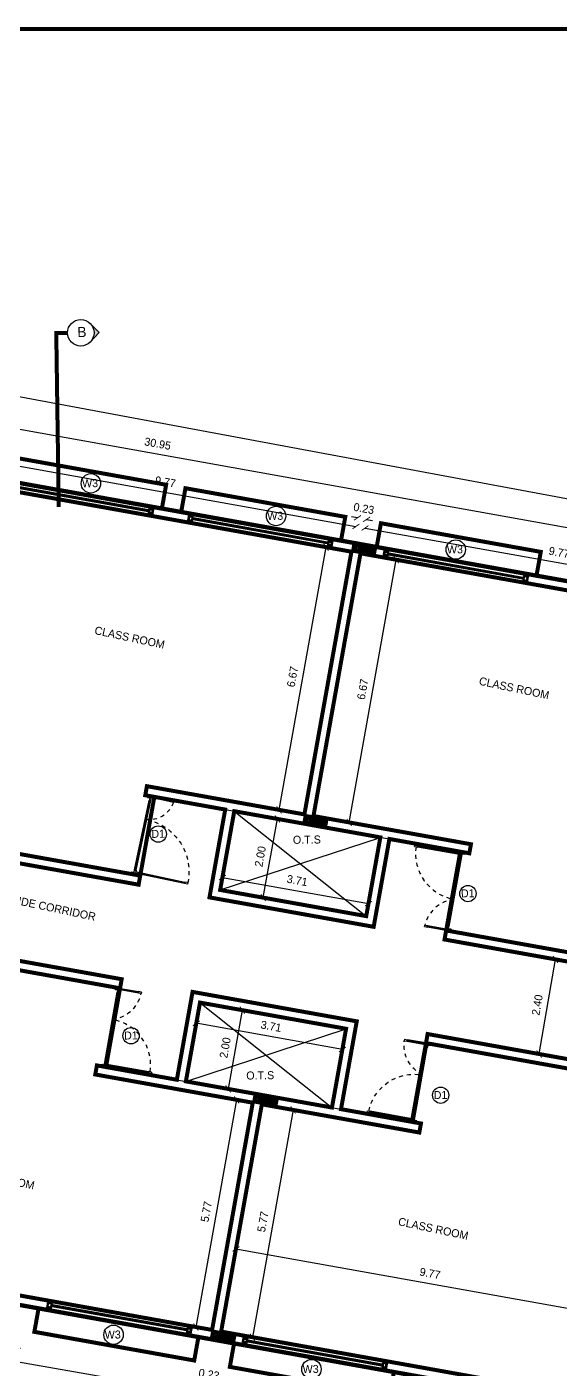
# Model space of a CAD drawing. Header units: metres. Extents: x 6101839 to 6102590, y -6659932 to -6659648.
# Drawn here: x 6102352.65 to 6102365.98, y -6659681.84 to -6659648.29 of the extents above; entities that cross this region are included whole.
import ezdxf

# ---------------------------------------------------------------- set-up
doc = ezdxf.new("R2010")
doc.units = ezdxf.units.M
doc.header["$LTSCALE"] = 500
doc.header["$MEASUREMENT"] = 0
for name, pattern in [('CENTER', [2, 1.25, -0.25, 0.25, -0.25]), ('DASHED2', [0.375, 0.25, -0.125]), ('HIDDEN', [0.375, 0.25, -0.125])]:
    doc.linetypes.add(name, pattern=pattern)
doc.layers.get('0').update_dxf_attribs({"linetype": 'CONTINUOUS'})
doc.layers.get('Defpoints').update_dxf_attribs({"linetype": 'CONTINUOUS'})
for name, color, linetype in [('above', 250, 'DASHED2'), ('Bldg', 44, 'CONTINUOUS'), ('BLK_1_FLR_2_BLT_UP_AREA_DEDUCT', 26, 'CONTINUOUS'), ('BLK_1_FLR_2_CARPET_AREA', 25, 'CONTINUOUS'), ('BLK_1_FLR_2_CHAJJA', 6, 'CONTINUOUS'), ('BLK_1_LVL_2_BLDG_FOOT_PRINT', 1, 'CONTINUOUS'), ('COL', 2, 'CONTINUOUS'), ('DIM', 205, 'CONTINUOUS'), ('DOORTEXT', 13, 'CONTINUOUS'), ('ED', 30, 'CONTINUOUS'), ('FURN1', 252, 'CONTINUOUS'), ('FURNITURE', 252, 'CONTINUOUS'), ('FURNITURES', 252, 'CONTINUOUS'), ('HATCH', 15, 'CONTINUOUS'), ('railing', 14, 'CONTINUOUS'), ('SECLINE', 2, 'CENTER'), ('TEXT', 4, 'CONTINUOUS'), ('TITLE', 7, 'CONTINUOUS'), ('W-SCH', 205, 'CONTINUOUS'), ('wall', 125, 'CONTINUOUS'), ('wall1', 125, 'CONTINUOUS'), ('WINDOWS', 252, 'CONTINUOUS')]:
    doc.layers.add(name, color=color, linetype=linetype)
doc.layers.add('BLK_1_FLR_2_BLT_UP_AREA', color=26, linetype='CONTINUOUS', plot=False)
doc.styles.add('GRIDTEXT', font='GOTHIC.TTF', dxfattribs={"height": 6})
doc.styles.add('RM', font='GOTHIC.TTF')
doc.styles.add('S2', font='GOTHIC.TTF')
doc.styles.add('USA TEXT', font='GOTHIC.TTF')
doc.dimstyles.new('1-100-ED', dxfattribs={"dimtxt": 0.2, "dimasz": 0.15, "dimexe": 0.18, "dimexo": 0.0625, "dimgap": 0.15, "dimtad": 1, "dimzin": 0, "dimdsep": 46, "dimtxsty": 'USA TEXT', "dimblk": 'ARCHTICK', "dimcen": 0.1, "dimse1": 1, "dimse2": 1, "dimclrd": 256, "dimclrt": 256, "dimadec": 0, "dimazin": 0, "dimtfac": 1, "dimtofl": 0, "dimtmove": 0, "dimatfit": 3, "dimldrblk": 'ARCHTICK', "dimfxl": 0.18, "dimtolj": 1, "dimtzin": 0, "dimarcsym": 0})

# ---------------------------------------------------------------- blocks, each defined once
blk = doc.blocks.new('A$C607F0CF8')
at = {"layer": 'FURNITURES', "color": 233}
for p, q in [((-37, -280), (-37, -342)), ((-22, -330), (-16, -330)), ((-22, -342), (-22, -330)), ((-16, -342), (-16, -330)), ((0, -342), (0, -267)), ((-37, -342), (-22, -342)), ((-16, -342), (0, -342)), ((-37, -2180), (-37, -2118)), ((-37, -2118), (-22, -2118)), ((-22, -2118), (-22, -2130)), ((-22, -2130), (-16, -2130)), ((-16, -2118), (0, -2118)), ((-16, -2118), (-16, -2130)), ((0, -2118), (0, -2193))]:
    blk.add_line(p, q, dxfattribs=at)
at = {"layer": 'FURNITURES', "color": 250}
for p, q in [((-22, -2118), (-22, -330)), ((-16, -2118), (-16, -330)), ((-37, -2118), (-37, -342)), ((0, -2118), (0, -342))]:
    blk.add_line(p, q, dxfattribs=at)
at = {"layer": 'FURNITURES', "color": 250, "linetype": 'HIDDEN', "ltscale": 0.5}
for centre, radius, start, end in [((-285, -219), 847, 286.9835, 356.7492), ((-37, -2193), 1163, 1.8478, 90.0015)]:
    blk.add_arc(centre, radius, start, end, dxfattribs=at)
at = {"layer": 'wall', "color": 7}
for p, q in [((-37, -267), (0, -267)), ((-37, -267), (-37, -280)), ((0, -230), (75, -230)), ((0, -230), (0, -267)), ((75, -267), (0, -267)), ((62, -246), (62, -252)), ((75, -246), (62, -246)), ((75, -252), (62, -252)), ((75, -230), (75, -246)), ((75, -230), (486, -230)), ((75, -246), (499, -246)), ((75, -252), (75, -267)), ((75, -252), (499, -252)), ((486, -267), (75, -267)), ((561, -230), (486, -230)), ((486, -230), (486, -246)), ((486, -246), (499, -246)), ((486, -252), (486, -267)), ((486, -252), (499, -252)), ((561, -267), (486, -267)), ((499, -246), (499, -252)), ((561, -230), (561, -267)), ((-37, -2193), (-37, -2180)), ((-37, -2193), (0, -2193)), ((0, -2155), (75, -2155)), ((0, -2155), (0, -2193)), ((75, -2193), (0, -2193)), ((62, -2171), (62, -2177)), ((75, -2171), (62, -2171)), ((75, -2177), (62, -2177)), ((75, -2155), (75, -2171)), ((75, -2155), (1088, -2155)), ((75, -2171), (1100, -2171)), ((75, -2177), (75, -2193)), ((75, -2177), (1100, -2177)), ((1088, -2192), (75, -2193)), ((1162, -2155), (1088, -2155)), ((1088, -2155), (1088, -2171)), ((1088, -2171), (1100, -2171)), ((1088, -2177), (1088, -2192)), ((1088, -2177), (1100, -2177)), ((1162, -2192), (1088, -2192)), ((1100, -2171), (1100, -2177)), ((1162, -2155), (1162, -2192))]:
    blk.add_line(p, q, dxfattribs=at)
for points in [[(0, -267), (0, -230), (-100, -230), (-100, -280), (-37, -280)], [(0, -2193), (0, -2230), (-100, -2230), (-100, -2180), (-37, -2180)]]:
    blk.add_lwpolyline(points, dxfattribs=at)
blk = doc.blocks.new('NEWCOL')
at = {"layer": 'HATCH'}
h = blk.add_hatch(dxfattribs=at)
h.set_pattern_fill('ANSI31', color=256, scale=3, angle=270, style=0)
h.set_pattern_definition([(315, (-629970.926, -258732.088), (6.73519209, 6.73519209), [])])
h.paths.add_polyline_path([(0, 115), (-115, 115), (-115, 0), (-37.5, 0), (-37.5, 37.5), (0, 37.5)])
h.paths.add_polyline_path([(115, 115), (0, 115), (0, 37.5), (37.5, 37.5), (37.5, 0), (115, 0)])
h.paths.add_polyline_path([(115, 0), (37.5, 0), (37.5, -37.5), (0, -37.5), (0, -485), (115, -485)])
h.paths.add_polyline_path([(0, -37.5), (-37.5, -37.5), (-37.5, 0), (-115, 0), (-115, -485), (0, -485)])
at = {"layer": 'COL'}
for p, q in [((-115, 0), (115, 0)), ((0, -485), (0, 115))]:
    blk.add_line(p, q, dxfattribs=at)
for points in [[(-115, -485), (115, -485), (115, 115), (-115, 115)], [(-37.5, -37.5), (37.5, -37.5), (37.5, 37.5), (-37.5, 37.5)]]:
    blk.add_lwpolyline(points, close=True, dxfattribs=at)
blk = doc.blocks.new('DN')
at = {"layer": 'FURNITURES', "color": 250}
for p, q in [((-73, 132), (319, 1863)), ((-57, 128), (337, 1872)), ((-51, 127), (343, 1870)), ((-36, 123), (356, 1855))]:
    blk.add_line(p, q, dxfattribs=at)
at = {"layer": 'FURNITURES', "color": 233}
for p, q in [((319, 1863), (336, 1936)), ((334, 1860), (319, 1863)), ((334, 1860), (337, 1872)), ((343, 1870), (337, 1872)), ((340, 1858), (343, 1870)), ((356, 1855), (340, 1858)), ((369, 1916), (356, 1855)), ((-73, 132), (-89, 59)), ((-57, 128), (-73, 132)), ((-57, 128), (-60, 116)), ((-54, 115), (-60, 116)), ((-51, 127), (-54, 115)), ((-36, 123), (-51, 127)), ((-50, 63), (-36, 123))]:
    blk.add_line(p, q, dxfattribs=at)
at = {"layer": 'FURNITURES', "color": 250, "linetype": 'HIDDEN', "ltscale": 0.5}
for centre, radius, start, end in [((414, 1987), 630, 173.3491, 254.7297), ((-81, 94), 1329, 77.25, 168.8256)]:
    blk.add_arc(centre, radius, start, end, dxfattribs=at)
at = {"layer": 'wall', "color": 7}
for p, q in [((-203, 2096), (-211, 2060)), ((-211, 2060), (-139, 2044)), ((-203, 2096), (-130, 2080)), ((-146, 2068), (-147, 2061)), ((266, 1968), (-147, 2061)), ((-135, 2059), (-147, 2061)), ((267, 1974), (-146, 2068)), ((-134, 2065), (-146, 2068)), ((-135, 2059), (-139, 2044)), ((-139, 2044), (263, 1953)), ((-130, 2080), (-134, 2065)), ((271, 1989), (-130, 2080)), ((266, 1968), (263, 1953)), ((263, 1953), (336, 1936)), ((266, 1968), (278, 1965)), ((271, 1989), (267, 1974)), ((267, 1974), (280, 1971)), ((344, 1973), (271, 1989)), ((280, 1971), (278, 1965)), ((344, 1973), (336, 1936)), ((372, 1928), (336, 1936)), ((372, 1928), (369, 1916)), ((-1377, 388), (-1385, 352)), ((-1385, 352), (-1314, 336)), ((-1377, 388), (-1306, 371)), ((-1321, 359), (-1322, 353)), ((-157, 90), (-1322, 353)), ((-1311, 351), (-1322, 353)), ((-156, 96), (-1321, 359)), ((-1309, 357), (-1321, 359)), ((-1311, 351), (-1314, 336)), ((-1314, 336), (-160, 75)), ((-1306, 371), (-1309, 357)), ((-152, 110), (-1306, 371)), ((-157, 90), (-160, 75)), ((-160, 75), (-89, 59)), ((-157, 90), (-145, 87)), ((-152, 110), (-156, 96)), ((-156, 96), (-144, 93)), ((-81, 94), (-152, 110)), ((-144, 93), (-145, 87)), ((-81, 94), (-89, 59)), ((-53, 50), (-89, 59)), ((-53, 50), (-50, 63))]:
    blk.add_line(p, q, dxfattribs=at)
for points in [[(336, 1936), (344, 1973), (441, 1951), (430, 1902), (369, 1916)], [(-89, 59), (-97, 22), (0, 0), (11, 49), (-50, 63)]]:
    blk.add_lwpolyline(points, dxfattribs=at)
blk = doc.blocks.new('_ArchTick')
at = {"color": 0, "linetype": 'ByBlock', "const_width": 0.15}
blk.add_lwpolyline([(-0.5, -0.5), (0.5, 0.5)], dxfattribs=at)
blk = doc.blocks.new('*D402')
at = {"layer": 'Defpoints', "color": 0, "transparency": 16777216}
for p in [(6102351.147, -6659659.689), (6102360.877, -6659660.779), (6102360.764, -6659661.411)]:
    blk.add_point(p, dxfattribs=at)
at = {"layer": 'ED', "lineweight": -2, "transparency": 16777216}
blk.add_line((6102351.26, -6659659.057), (6102360.877, -6659660.779), dxfattribs=at)
at = {"layer": 'ED', "lineweight": -2, "transparency": 16777216, "xscale": 0.15, "yscale": 0.15, "zscale": 0.15}
for p, rotation in [((6102351.26, -6659659.057), 169.8449079145142), ((6102360.877, -6659660.779), 349.8449079145142)]:
    blk.add_blockref('_ArchTick', p, dxfattribs=dict(at, rotation=rotation))
at = {"layer": 'ED', "transparency": 16777216, "insert": (6102356.113, -6659659.667), "char_height": 0.2, "attachment_point": 5, "rotation": 349.8449, "style": 'USA TEXT'}
blk.add_mtext('\\A1;9.77', dxfattribs=at)
blk = doc.blocks.new('*D403')
at = {"layer": 'Defpoints', "color": 0, "transparency": 16777216}
for p in [(6102361.142, -6659660.604), (6102360.764, -6659661.411), (6102360.99, -6659661.452)]:
    blk.add_point(p, dxfattribs=at)
at = {"layer": 'ED', "lineweight": -2, "transparency": 16777216}
for p, q in [((6102360.916, -6659660.564), (6102360.768, -6659660.537)), ((6102361.142, -6659660.604), (6102361.29, -6659660.631))]:
    blk.add_line(p, q, dxfattribs=at)
at = {"layer": 'ED', "lineweight": -2, "transparency": 16777216, "xscale": 0.15, "yscale": 0.15, "zscale": 0.15}
for p, rotation in [((6102360.916, -6659660.564), 349.8449079145142), ((6102361.142, -6659660.604), 169.8449079145142)]:
    blk.add_blockref('_ArchTick', p, dxfattribs=dict(at, rotation=rotation))
at = {"layer": 'ED', "transparency": 16777216, "insert": (6102361.074, -6659660.333), "char_height": 0.2, "attachment_point": 5, "rotation": 349.8449, "style": 'USA TEXT'}
blk.add_mtext('\\A1;0.23', dxfattribs=at)
blk = doc.blocks.new('*D404')
at = {"layer": 'Defpoints', "color": 0, "transparency": 16777216}
for p in [(6102360.99, -6659661.452), (6102370.72, -6659662.542), (6102370.607, -6659663.175)]:
    blk.add_point(p, dxfattribs=at)
at = {"layer": 'ED', "lineweight": -2, "transparency": 16777216}
blk.add_line((6102361.103, -6659660.82), (6102370.72, -6659662.542), dxfattribs=at)
at = {"layer": 'ED', "lineweight": -2, "transparency": 16777216, "xscale": 0.15, "yscale": 0.15, "zscale": 0.15}
for p, rotation in [((6102361.103, -6659660.82), 169.8449079145142), ((6102370.72, -6659662.542), 349.8449079145142)]:
    blk.add_blockref('_ArchTick', p, dxfattribs=dict(at, rotation=rotation))
at = {"layer": 'ED', "transparency": 16777216, "insert": (6102365.957, -6659661.43), "char_height": 0.2, "attachment_point": 5, "rotation": 349.8449, "style": 'USA TEXT'}
blk.add_mtext('\\A1;9.77', dxfattribs=at)
blk = doc.blocks.new('*D406')
at = {"layer": 'Defpoints', "color": 0, "transparency": 16777216}
for p in [(6102340.601, -6659656.46), (6102371.106, -6659661.692), (6102371.066, -6659661.918)]:
    blk.add_point(p, dxfattribs=at)
at = {"layer": 'ED', "lineweight": -2, "transparency": 16777216}
blk.add_line((6102340.642, -6659656.234), (6102371.106, -6659661.692), dxfattribs=at)
at = {"layer": 'ED', "lineweight": -2, "transparency": 16777216, "xscale": 0.15, "yscale": 0.15, "zscale": 0.15}
for p, rotation in [((6102340.642, -6659656.234), 169.8419334740562), ((6102371.106, -6659661.692), 349.8419334740562)]:
    blk.add_blockref('_ArchTick', p, dxfattribs=dict(at, rotation=rotation))
at = {"layer": 'ED', "transparency": 16777216, "insert": (6102355.919, -6659658.712), "char_height": 0.2, "attachment_point": 5, "rotation": 349.8419, "style": 'USA TEXT'}
blk.add_mtext('\\A1;30.95', dxfattribs=at)
blk = doc.blocks.new('*D438')
at = {"layer": 'Defpoints', "color": 0, "transparency": 16777216}
for p in [(6102347.742, -6659678.696), (6102357.279, -6659680.862), (6102357.001, -6659682.459)]:
    blk.add_point(p, dxfattribs=at)
at = {"layer": 'ED', "lineweight": -2, "transparency": 16777216}
blk.add_line((6102347.379, -6659680.779), (6102357.001, -6659682.459), dxfattribs=at)
at = {"layer": 'ED', "lineweight": -2, "transparency": 16777216, "xscale": 0.15, "yscale": 0.15, "zscale": 0.15}
for p, rotation in [((6102347.379, -6659680.779), 170.0944968058716), ((6102357.001, -6659682.459), 350.0944968058716)]:
    blk.add_blockref('_ArchTick', p, dxfattribs=dict(at, rotation=rotation))
at = {"layer": 'ED', "transparency": 16777216, "insert": (6102352.233, -6659681.367), "char_height": 0.2, "attachment_point": 5, "rotation": 350.0945, "style": 'USA TEXT'}
blk.add_mtext('\\A1;9.77', dxfattribs=at)
blk = doc.blocks.new('*D439')
at = {"layer": 'Defpoints', "color": 0, "transparency": 16777216}
for p in [(6102357.279, -6659680.862), (6102357.506, -6659680.902), (6102357.273, -6659682.24)]:
    blk.add_point(p, dxfattribs=at)
at = {"layer": 'ED', "lineweight": -2, "transparency": 16777216}
for p, q in [((6102357.046, -6659682.2), (6102356.898, -6659682.175)), ((6102357.273, -6659682.24), (6102357.42, -6659682.266))]:
    blk.add_line(p, q, dxfattribs=at)
at = {"layer": 'ED', "lineweight": -2, "transparency": 16777216, "xscale": 0.15, "yscale": 0.15, "zscale": 0.15}
for p, rotation in [((6102357.046, -6659682.2), 350.0944968058716), ((6102357.273, -6659682.24), 170.0944968058716)]:
    blk.add_blockref('_ArchTick', p, dxfattribs=dict(at, rotation=rotation))
at = {"layer": 'ED', "transparency": 16777216, "insert": (6102357.203, -6659681.969), "char_height": 0.2, "attachment_point": 5, "rotation": 350.0945, "style": 'USA TEXT'}
blk.add_mtext('\\A1;0.23', dxfattribs=at)
blk = doc.blocks.new('*D440')
at = {"layer": 'Defpoints', "color": 0, "transparency": 16777216}
for p in [(6102357.506, -6659680.902), (6102367.123, -6659682.625), (6102366.852, -6659684.179)]:
    blk.add_point(p, dxfattribs=at)
at = {"layer": 'ED', "lineweight": -2, "transparency": 16777216}
blk.add_line((6102357.227, -6659682.498), (6102366.852, -6659684.179), dxfattribs=at)
at = {"layer": 'ED', "lineweight": -2, "transparency": 16777216, "xscale": 0.15, "yscale": 0.15, "zscale": 0.15}
for p, rotation in [((6102357.227, -6659682.498), 170.0944968058716), ((6102366.852, -6659684.179), 350.0944968058716)]:
    blk.add_blockref('_ArchTick', p, dxfattribs=dict(at, rotation=rotation))
at = {"layer": 'ED', "transparency": 16777216, "insert": (6102362.083, -6659683.087), "char_height": 0.2, "attachment_point": 5, "rotation": 350.0945, "style": 'USA TEXT'}
blk.add_mtext('\\A1;9.77', dxfattribs=at)
blk = doc.blocks.new('*D450')
at = {"layer": 'Defpoints', "color": 0, "transparency": 16777216}
for p in [(6102360.129, -6659661.298), (6102360.764, -6659661.411), (6102359.588, -6659667.977)]:
    blk.add_point(p, dxfattribs=at)
at = {"layer": 'ED', "lineweight": -2, "transparency": 16777216}
blk.add_line((6102358.953, -6659667.863), (6102360.129, -6659661.298), dxfattribs=at)
at = {"layer": 'ED', "lineweight": -2, "transparency": 16777216, "xscale": 0.15, "yscale": 0.15, "zscale": 0.15}
for p, rotation in [((6102360.129, -6659661.298), 79.84491519119678), ((6102358.953, -6659667.863), 259.8449151911968)]:
    blk.add_blockref('_ArchTick', p, dxfattribs=dict(at, rotation=rotation))
at = {"layer": 'ED', "transparency": 16777216, "insert": (6102359.29, -6659664.536), "char_height": 0.2, "attachment_point": 5, "rotation": 79.8449, "style": 'USA TEXT'}
blk.add_mtext('\\A1;6.67', dxfattribs=at)
blk = doc.blocks.new('*D451')
at = {"layer": 'Defpoints', "color": 0, "transparency": 16777216}
for p in [(6102357.834, -6659667.897), (6102358.913, -6659668.09), (6102357.482, -6659669.865)]:
    blk.add_point(p, dxfattribs=at)
at = {"layer": 'ED', "lineweight": -2, "transparency": 16777216}
blk.add_line((6102358.56, -6659670.058), (6102358.913, -6659668.09), dxfattribs=at)
at = {"layer": 'ED', "lineweight": -2, "transparency": 16777216, "xscale": 0.15, "yscale": 0.15, "zscale": 0.15}
for p, rotation in [((6102358.913, -6659668.09), 79.84491514548483), ((6102358.56, -6659670.058), 259.8449151454848)]:
    blk.add_blockref('_ArchTick', p, dxfattribs=dict(at, rotation=rotation))
at = {"layer": 'ED', "transparency": 16777216, "insert": (6102358.485, -6659669.029), "char_height": 0.2, "attachment_point": 5, "rotation": 79.8449, "style": 'USA TEXT'}
blk.add_mtext('\\A1;2.00', dxfattribs=at)
blk = doc.blocks.new('*D452')
at = {"layer": 'Defpoints', "color": 0, "transparency": 16777216}
for p in [(6102357.482, -6659669.865), (6102361.19, -6659670.207), (6102361.134, -6659670.519)]:
    blk.add_point(p, dxfattribs=at)
at = {"layer": 'ED', "lineweight": -2, "transparency": 16777216}
blk.add_line((6102357.538, -6659669.553), (6102361.19, -6659670.207), dxfattribs=at)
at = {"layer": 'ED', "lineweight": -2, "transparency": 16777216, "xscale": 0.15, "yscale": 0.15, "zscale": 0.15}
for p, rotation in [((6102357.538, -6659669.553), 169.8449151750233), ((6102361.19, -6659670.207), 349.8449151750233)]:
    blk.add_blockref('_ArchTick', p, dxfattribs=dict(at, rotation=rotation))
at = {"layer": 'ED', "transparency": 16777216, "insert": (6102359.409, -6659669.629), "char_height": 0.2, "attachment_point": 5, "rotation": 349.8449, "style": 'USA TEXT'}
blk.add_mtext('\\A1;3.71', dxfattribs=at)
blk = doc.blocks.new('*D453')
at = {"layer": 'Defpoints', "color": 0, "transparency": 16777216}
for p in [(6102356.978, -6659672.68), (6102356.625, -6659674.649), (6102357.682, -6659674.838)]:
    blk.add_point(p, dxfattribs=at)
at = {"layer": 'ED', "lineweight": -2, "transparency": 16777216}
blk.add_line((6102358.035, -6659672.87), (6102357.682, -6659674.838), dxfattribs=at)
at = {"layer": 'ED', "lineweight": -2, "transparency": 16777216, "xscale": 0.15, "yscale": 0.15, "zscale": 0.15}
for p, rotation in [((6102358.035, -6659672.87), 79.84491518115556), ((6102357.682, -6659674.838), 259.8449151811555)]:
    blk.add_blockref('_ArchTick', p, dxfattribs=dict(at, rotation=rotation))
at = {"layer": 'ED', "transparency": 16777216, "insert": (6102357.607, -6659673.809), "char_height": 0.2, "attachment_point": 5, "rotation": 79.8449, "style": 'USA TEXT'}
blk.add_mtext('\\A1;2.00', dxfattribs=at)
blk = doc.blocks.new('*D454')
at = {"layer": 'Defpoints', "color": 0, "transparency": 16777216}
for p in [(6102356.978, -6659672.68), (6102356.885, -6659673.197), (6102360.629, -6659673.335)]:
    blk.add_point(p, dxfattribs=at)
at = {"layer": 'ED', "lineweight": -2, "transparency": 16777216}
blk.add_line((6102360.537, -6659673.851), (6102356.885, -6659673.197), dxfattribs=at)
at = {"layer": 'ED', "lineweight": -2, "transparency": 16777216, "xscale": 0.15, "yscale": 0.15, "zscale": 0.15}
for p, rotation in [((6102356.885, -6659673.197), 169.8449151325505), ((6102360.537, -6659673.851), 349.8449151325505)]:
    blk.add_blockref('_ArchTick', p, dxfattribs=dict(at, rotation=rotation))
at = {"layer": 'ED', "transparency": 16777216, "insert": (6102358.756, -6659673.273), "char_height": 0.2, "attachment_point": 5, "rotation": 349.8449, "style": 'USA TEXT'}
blk.add_mtext('\\A1;3.71', dxfattribs=at)
blk = doc.blocks.new('*D456')
at = {"layer": 'Defpoints', "color": 0, "transparency": 16777216}
for p in [(6102357.876, -6659678.837), (6102357.876, -6659678.839), (6102367.493, -6659680.559)]:
    blk.add_point(p, dxfattribs=at)
at = {"layer": 'ED', "lineweight": -2, "transparency": 16777216}
blk.add_line((6102367.493, -6659680.562), (6102357.876, -6659678.839), dxfattribs=at)
at = {"layer": 'ED', "lineweight": -2, "transparency": 16777216, "xscale": 0.15, "yscale": 0.15, "zscale": 0.15}
for p, rotation in [((6102357.876, -6659678.839), 169.8440513302351), ((6102367.493, -6659680.562), 349.8440513302351)]:
    blk.add_blockref('_ArchTick', p, dxfattribs=dict(at, rotation=rotation))
at = {"layer": 'ED', "transparency": 16777216, "insert": (6102362.729, -6659679.449), "char_height": 0.2, "attachment_point": 5, "rotation": 349.8441, "style": 'USA TEXT'}
blk.add_mtext('\\A1;9.77', dxfattribs=at)
blk = doc.blocks.new('*D457')
at = {"layer": 'Defpoints', "color": 0, "transparency": 16777216}
for p in [(6102358.523, -6659675.223), (6102357.506, -6659680.902), (6102358.289, -6659681.043)]:
    blk.add_point(p, dxfattribs=at)
at = {"layer": 'ED', "lineweight": -2, "transparency": 16777216}
blk.add_line((6102359.306, -6659675.363), (6102358.289, -6659681.043), dxfattribs=at)
at = {"layer": 'ED', "lineweight": -2, "transparency": 16777216, "xscale": 0.15, "yscale": 0.15, "zscale": 0.15}
for p, rotation in [((6102359.306, -6659675.363), 79.84491513169719), ((6102358.289, -6659681.043), 259.8449151316972)]:
    blk.add_blockref('_ArchTick', p, dxfattribs=dict(at, rotation=rotation))
at = {"layer": 'ED', "transparency": 16777216, "insert": (6102358.549, -6659678.158), "char_height": 0.2, "attachment_point": 5, "rotation": 79.8449, "style": 'USA TEXT'}
blk.add_mtext('\\A1;5.77', dxfattribs=at)
blk = doc.blocks.new('*D458')
at = {"layer": 'Defpoints', "color": 0, "transparency": 16777216}
for p in [(6102358.297, -6659675.182), (6102356.875, -6659680.789), (6102357.28, -6659680.862)]:
    blk.add_point(p, dxfattribs=at)
at = {"layer": 'ED', "lineweight": -2, "transparency": 16777216}
blk.add_line((6102357.892, -6659675.11), (6102356.875, -6659680.789), dxfattribs=at)
at = {"layer": 'ED', "lineweight": -2, "transparency": 16777216, "xscale": 0.15, "yscale": 0.15, "zscale": 0.15}
for p, rotation in [((6102357.892, -6659675.11), 79.84491516810958), ((6102356.875, -6659680.789), 259.8449151681096)]:
    blk.add_blockref('_ArchTick', p, dxfattribs=dict(at, rotation=rotation))
at = {"layer": 'ED', "transparency": 16777216, "insert": (6102357.135, -6659677.905), "char_height": 0.2, "attachment_point": 5, "rotation": 79.8449, "style": 'USA TEXT'}
blk.add_mtext('\\A1;5.77', dxfattribs=at)
blk = doc.blocks.new('*D475')
at = {"layer": 'Defpoints', "color": 0, "transparency": 16777216}
for p in [(6102340.229, -6659658.201), (6102399.505, -6659666.287), (6102398.976, -6659669.13)]:
    blk.add_point(p, dxfattribs=at)
at = {"layer": 'ED', "lineweight": -2, "transparency": 16777216}
blk.add_line((6102340.758, -6659655.358), (6102399.505, -6659666.287), dxfattribs=at)
at = {"layer": 'ED', "lineweight": -2, "transparency": 16777216, "xscale": 0.15, "yscale": 0.15, "zscale": 0.15}
for p, rotation in [((6102340.758, -6659655.358), 169.4613514165801), ((6102399.505, -6659666.287), 349.4613514165802)]:
    blk.add_blockref('_ArchTick', p, dxfattribs=dict(at, rotation=rotation))
at = {"layer": 'ED', "transparency": 16777216, "insert": (6102370.178, -6659660.572), "char_height": 0.2, "attachment_point": 5, "rotation": 349.4614, "style": 'USA TEXT'}
blk.add_mtext('\\A1;59.76', dxfattribs=at)
blk = doc.blocks.new('*D479')
at = {"layer": 'Defpoints', "color": 0, "transparency": 16777216}
for p in [(6102365.616, -6659671.557), (6102365.866, -6659671.601), (6102365.206, -6659673.922)]:
    blk.add_point(p, dxfattribs=at)
at = {"layer": 'ED', "lineweight": -2, "transparency": 16777216}
blk.add_line((6102365.456, -6659673.965), (6102365.866, -6659671.601), dxfattribs=at)
at = {"layer": 'ED', "lineweight": -2, "transparency": 16777216, "xscale": 0.15, "yscale": 0.15, "zscale": 0.15}
for p, rotation in [((6102365.866, -6659671.601), 80.16725977768438), ((6102365.456, -6659673.965), 260.1672597776844)]:
    blk.add_blockref('_ArchTick', p, dxfattribs=dict(at, rotation=rotation))
at = {"layer": 'ED', "transparency": 16777216, "insert": (6102365.409, -6659672.739), "char_height": 0.2, "attachment_point": 5, "rotation": 80.1673, "style": 'USA TEXT'}
blk.add_mtext('\\A1;2.40', dxfattribs=at)
blk = doc.blocks.new('*D490')
at = {"layer": 'Defpoints', "color": 0, "transparency": 16777216}
for p in [(6102360.99, -6659661.452), (6102361.884, -6659661.612), (6102359.814, -6659668.017)]:
    blk.add_point(p, dxfattribs=at)
at = {"layer": 'ED', "lineweight": -2, "transparency": 16777216}
blk.add_line((6102360.708, -6659668.178), (6102361.884, -6659661.612), dxfattribs=at)
at = {"layer": 'ED', "lineweight": -2, "transparency": 16777216, "xscale": 0.15, "yscale": 0.15, "zscale": 0.15}
for p, rotation in [((6102361.884, -6659661.612), 79.84491517403664), ((6102360.708, -6659668.178), 259.8449151740367)]:
    blk.add_blockref('_ArchTick', p, dxfattribs=dict(at, rotation=rotation))
at = {"layer": 'ED', "transparency": 16777216, "insert": (6102361.045, -6659664.85), "char_height": 0.2, "attachment_point": 5, "rotation": 79.8449, "style": 'USA TEXT'}
blk.add_mtext('\\A1;6.67', dxfattribs=at)

msp = doc.modelspace()

# ---------------------------------------------------------------- hatches: boundary and pattern name
at = {"layer": 'SECLINE'}
msp.add_hatch(color=41, dxfattribs=at).paths.add_polyline_path([(6102354.45346, -6659655.93312), (6102354.24399, -6659655.71938, -0.37210463), (6102354.25016, -6659656.15273)])

# ---------------------------------------------------------------- linework, layer by layer
at = {"layer": 'above', "const_width": 0.1}
for points in [[(6102352.02892, -6659659.61323), (6102352.13471, -6659659.02263), (6102356.13112, -6659659.73846), (6102356.02534, -6659660.32896)], [(6102356.50769, -6659660.41531), (6102356.61347, -6659659.82471), (6102360.60988, -6659660.54054), (6102360.5041, -6659661.13104)], [(6102361.39484, -6659661.2908), (6102361.50062, -6659660.7002), (6102365.49703, -6659661.41604), (6102365.39125, -6659662.00654)], [(6102352.94264, -6659680.31846), (6102352.83685, -6659680.90906), (6102356.83326, -6659681.6249), (6102356.93901, -6659681.03439)], [(6102357.82969, -6659681.19457), (6102357.7239, -6659681.78517), (6102361.72031, -6659682.501), (6102361.82607, -6659681.9105)]]:
    msp.add_lwpolyline(points, dxfattribs=at)
at = {"layer": 'Bldg', "linetype": 'ByBlock'}
for p, q in [((6102360.68438, -6659661.85438), (6102360.76372, -6659661.41143)), ((6102360.91074, -6659661.89492), (6102360.99008, -6659661.45197)), ((6102357.35911, -6659680.41892), (6102357.27977, -6659680.86187)), ((6102357.58548, -6659680.45946), (6102357.50614, -6659680.90241))]:
    msp.add_line(p, q, dxfattribs=at)
at = {"layer": 'BLK_1_FLR_2_BLT_UP_AREA', "color": 26, "linetype": 'Continuous', "const_width": 0.1}
for points in [[(6102367.30894, -6659682.89193), (6102347.39588, -6659679.32513), (6102348.21436, -6659674.75597), (6102346.04908, -6659674.36827), (6102346.04896, -6659674.36825), (6102345.23056, -6659678.93728), (6102336.14024, -6659677.30903), (6102337.0498, -6659672.23107), (6102339.21534, -6659672.61896), (6102339.64223, -6659670.23567), (6102338.16573, -6659669.9712), (6102338.89931, -6659665.87639), (6102340.37573, -6659666.14061), (6102340.80258, -6659663.75754), (6102339.32608, -6659663.49307), (6102340.39433, -6659657.52915)], [(6102340.39433, -6659657.52915), (6102348.79562, -6659659.03398), (6102347.82117, -6659664.47627), (6102349.98617, -6659664.8651), (6102350.96092, -6659659.42189), (6102370.87417, -6659662.98866), (6102369.89896, -6659668.43082), (6102372.06473, -6659668.81875), (6102372.65281, -6659665.53558), (6102376.74766, -6659666.26905), (6102376.15979, -6659669.55225), (6102378.32533, -6659669.94014), (6102379.2294, -6659664.89161), (6102399.14244, -6659668.45844), (6102398.02854, -6659674.67718), (6102401.11791, -6659674.67718)]]:
    msp.add_lwpolyline(points, dxfattribs=at)
at = {"layer": 'BLK_1_FLR_2_BLT_UP_AREA_DEDUCT', "color": 26, "linetype": 'Continuous', "const_width": 0.1}
for points in [[(6102357.8344, -6659667.89654), (6102361.48629, -6659668.55066), (6102361.13367, -6659670.51933), (6102357.48177, -6659669.8652), (6102357.8344, -6659667.89654)], [(6102356.97752, -6659672.6804), (6102360.62941, -6659673.33452), (6102360.27679, -6659675.30319), (6102356.62489, -6659674.64907), (6102356.97752, -6659672.6804)]]:
    msp.add_lwpolyline(points, dxfattribs=at)
at = {"layer": 'BLK_1_FLR_2_CARPET_AREA', "color": 15, "linetype": 'Continuous', "const_width": 0.1}
for points in [[(6102349.57758, -6659668.44942), (6102355.48357, -6659669.5073), (6102355.8362, -6659667.53863), (6102355.6098, -6659667.49807), (6102355.65035, -6659667.27168), (6102359.5877, -6659667.97693), (6102360.76371, -6659661.41142), (6102351.14661, -6659659.68934), (6102350.09125, -6659665.58003), (6102349.86485, -6659665.53948), (6102349.54777, -6659667.31133), (6102349.77417, -6659667.35189)], [(6102369.03786, -6659671.93513), (6102363.13187, -6659670.87725), (6102363.4845, -6659668.90859), (6102363.7109, -6659668.94914), (6102363.75145, -6659668.72274), (6102359.8141, -6659668.01749), (6102360.99011, -6659661.45198), (6102370.60703, -6659663.17508), (6102369.5521, -6659669.06584), (6102369.77849, -6659669.1064), (6102369.46085, -6659670.87815), (6102369.23445, -6659670.8376)], [(6102347.66282, -6659679.13929), (6102357.27976, -6659680.86187), (6102358.29709, -6659675.18226), (6102354.35975, -6659674.47701), (6102354.4003, -6659674.25061), (6102354.62669, -6659674.29116), (6102354.97931, -6659672.32249), (6102349.07332, -6659671.26461), (6102348.84147, -6659672.55901), (6102348.61521, -6659672.51851), (6102348.29785, -6659674.29029), (6102348.52403, -6659674.3308)], [(6102367.1231, -6659682.625), (6102357.50616, -6659680.90242), (6102358.52349, -6659675.22281), (6102362.46082, -6659675.92806), (6102362.50137, -6659675.70167), (6102362.27499, -6659675.66112), (6102362.62762, -6659673.69245), (6102368.53361, -6659674.75033), (6102368.30176, -6659676.04472), (6102368.52801, -6659676.08527), (6102368.21065, -6659677.85705), (6102367.98447, -6659677.81654)]]:
    msp.add_lwpolyline(points, close=True, dxfattribs=at)
for points in [[(6102349.31075, -6659668.63528), (6102355.44302, -6659669.73369), (6102355.8362, -6659667.53863), (6102357.608, -6659667.85599), (6102357.21482, -6659670.05106), (6102361.31951, -6659670.78628), (6102361.71268, -6659668.59122), (6102363.48449, -6659668.90858), (6102363.09131, -6659671.10365), (6102369.2237, -6659672.20208)], [(6102368.80094, -6659674.56455), (6102362.66816, -6659673.46605), (6102362.27498, -6659675.66111), (6102360.50318, -6659675.34375), (6102360.89635, -6659673.14869), (6102356.79167, -6659672.41346), (6102356.39849, -6659674.60852), (6102354.62669, -6659674.29116), (6102355.01987, -6659672.09609), (6102348.88748, -6659670.99766)]]:
    msp.add_lwpolyline(points, dxfattribs=at)
at = {"layer": 'BLK_1_FLR_2_CHAJJA', "linetype": 'Continuous', "const_width": 0.1}
for points in [[(6102352.02893, -6659659.61319), (6102352.13471, -6659659.02263), (6102356.13111, -6659659.73856), (6102356.02534, -6659660.32896)], [(6102356.50767, -6659660.41538), (6102356.61345, -6659659.82482), (6102360.60985, -6659660.54075), (6102360.50408, -6659661.13115)], [(6102361.39484, -6659661.29077), (6102361.50062, -6659660.7002), (6102365.49702, -6659661.41614), (6102365.39125, -6659662.00654)], [(6102352.94248, -6659680.31917), (6102356.93891, -6659681.03492), (6102356.83313, -6659681.62552), (6102352.83671, -6659680.90978)], [(6102357.72389, -6659681.78505), (6102361.72031, -6659682.5008), (6102361.82608, -6659681.91018), (6102357.82967, -6659681.19444)]]:
    msp.add_lwpolyline(points, close=True, dxfattribs=at)
at = {"layer": 'BLK_1_LVL_2_BLDG_FOOT_PRINT', "ltscale": 400, "const_width": 0.1}
msp.add_lwpolyline([(6102367.26391, -6659682.89137), (6102347.35084, -6659679.32457), (6102348.16932, -6659674.75541), (6102346.00404, -6659674.36771), (6102346.00392, -6659674.36769), (6102345.18552, -6659678.93672), (6102336.09521, -6659677.30847), (6102337.00476, -6659672.23051), (6102339.1703, -6659672.6184), (6102339.59719, -6659670.23511), (6102338.12069, -6659669.97064), (6102338.85427, -6659665.87583), (6102340.33069, -6659666.14005), (6102340.75754, -6659663.75698), (6102339.28104, -6659663.49251), (6102340.3493, -6659657.52859), (6102348.75058, -6659659.03341), (6102347.77613, -6659664.47571), (6102349.94113, -6659664.86453), (6102350.91588, -6659659.42133), (6102370.82913, -6659662.9881)], dxfattribs=at)
at = {"layer": 'DIM', "color": 251, "linetype": 'ByBlock'}
for p, q in [((6102357.608, -6659667.85599), (6102357.21482, -6659670.05105)), ((6102361.71269, -6659668.59122), (6102361.31951, -6659670.78628)), ((6102357.21482, -6659670.05105), (6102361.31951, -6659670.78628)), ((6102356.39849, -6659674.60852), (6102356.79167, -6659672.41346)), ((6102356.79167, -6659672.41346), (6102360.89636, -6659673.14869)), ((6102360.50318, -6659675.34375), (6102360.89636, -6659673.14869))]:
    msp.add_line(p, q, dxfattribs=at)
at = {"layer": 'DIM', "color": 251, "const_width": 0.1}
for points in [[(6102357.83439, -6659667.89654), (6102357.48177, -6659669.86521), (6102361.13366, -6659670.51933), (6102361.48629, -6659668.55067)], [(6102356.62489, -6659674.64907), (6102356.97751, -6659672.68041), (6102360.62941, -6659673.33453), (6102360.27678, -6659675.3032)]]:
    msp.add_lwpolyline(points, dxfattribs=at)
at = {"layer": 'FURN1', "linetype": 'ByBlock'}
for p, q in [((6102355.79894, -6659660.2884), (6102352.25533, -6659659.65371)), ((6102352.21476, -6659659.88018), (6102355.75837, -6659660.51487))]:
    msp.add_line(p, q, dxfattribs=at)
at = {"layer": 'FURN1', "const_width": 0.1}
for points in [[(6102355.7813, -6659660.38336), (6102355.73208, -6659660.37454), (6102355.72326, -6659660.42376), (6102355.77248, -6659660.43258)], [(6102355.78191, -6659660.38347), (6102355.7327, -6659660.37465), (6102355.72388, -6659660.42387), (6102355.77309, -6659660.43269)], [(6102356.71696, -6659660.55145), (6102356.76617, -6659660.56026), (6102356.75735, -6659660.60948), (6102356.70814, -6659660.60066)], [(6102356.71757, -6659660.55156), (6102356.76679, -6659660.56038), (6102356.75797, -6659660.60959), (6102356.70875, -6659660.60077)], [(6102360.25992, -6659661.18617), (6102360.2107, -6659661.17735), (6102360.20188, -6659661.22657), (6102360.2511, -6659661.23539)], [(6102360.26053, -6659661.18628), (6102360.21132, -6659661.17746), (6102360.2025, -6659661.22668), (6102360.25172, -6659661.2355)], [(6102361.6041, -6659661.42694), (6102361.65332, -6659661.43575), (6102361.64451, -6659661.48497), (6102361.59529, -6659661.47616)], [(6102361.60472, -6659661.42705), (6102361.65394, -6659661.43586), (6102361.64512, -6659661.48508), (6102361.59591, -6659661.47627)], [(6102365.14711, -6659662.06149), (6102365.09789, -6659662.05267), (6102365.08908, -6659662.10189), (6102365.1383, -6659662.1107)], [(6102365.14773, -6659662.0616), (6102365.09851, -6659662.05278), (6102365.0897, -6659662.102), (6102365.13891, -6659662.11081)], [(6102353.1861, -6659680.2637), (6102353.23532, -6659680.27252), (6102353.24413, -6659680.2233), (6102353.19491, -6659680.21448)], [(6102353.18671, -6659680.26381), (6102353.23593, -6659680.27262), (6102353.24474, -6659680.22341), (6102353.19553, -6659680.21459)], [(6102356.72911, -6659680.89825), (6102356.67989, -6659680.88943), (6102356.6887, -6659680.84022), (6102356.73792, -6659680.84903)], [(6102356.72972, -6659680.89836), (6102356.68051, -6659680.88955), (6102356.68932, -6659680.84033), (6102356.73854, -6659680.84914)], [(6102358.0733, -6659681.13902), (6102358.12252, -6659681.14784), (6102358.13134, -6659681.09862), (6102358.08212, -6659681.0898)], [(6102358.07392, -6659681.13913), (6102358.12314, -6659681.14795), (6102358.13195, -6659681.09873), (6102358.08274, -6659681.08991)], [(6102361.61629, -6659681.77371), (6102361.56707, -6659681.76489), (6102361.57589, -6659681.71567), (6102361.6251, -6659681.72449)], [(6102361.6169, -6659681.77382), (6102361.56768, -6659681.765), (6102361.5765, -6659681.71579), (6102361.62572, -6659681.7246)]]:
    msp.add_lwpolyline(points, close=True, dxfattribs=at)
at = {"layer": 'FURNITURE', "linetype": 'ByBlock', "ltscale": 0.2}
for p, q in [((6102355.77248, -6659660.43258), (6102352.27932, -6659659.80692)), ((6102355.7813, -6659660.38336), (6102352.28752, -6659659.75759)), ((6102360.2511, -6659661.23539), (6102356.75797, -6659660.6096)), ((6102360.25992, -6659661.18617), (6102356.76617, -6659660.56026)), ((6102361.59591, -6659661.47627), (6102365.08908, -6659662.10189)), ((6102361.60472, -6659661.42705), (6102365.09851, -6659662.05278)), ((6102356.72911, -6659680.89825), (6102353.23532, -6659680.27252)), ((6102356.73792, -6659680.84903), (6102353.24475, -6659680.2234)), ((6102358.07392, -6659681.13913), (6102361.56768, -6659681.765)), ((6102358.08274, -6659681.08991), (6102361.57589, -6659681.71567))]:
    msp.add_line(p, q, dxfattribs=at)
at = {"layer": 'FURNITURE', "color": 4, "linetype": 'ByBlock', "ltscale": 0.2}
for p, q in [((6102355.72767, -6659660.39915), (6102352.28311, -6659659.7822)), ((6102360.20629, -6659661.20196), (6102356.76176, -6659660.58488)), ((6102361.64953, -6659661.46047), (6102365.0941, -6659662.0774)), ((6102356.6843, -6659680.86483), (6102353.23972, -6659680.2479)), ((6102358.12754, -6659681.12334), (6102361.5721, -6659681.74039))]:
    msp.add_line(p, q, dxfattribs=at)
at = {"layer": 'railing', "color": 252, "linetype": 'ByBlock'}
for p, q in [((6102357.83439, -6659667.89654), (6102361.13366, -6659670.51933)), ((6102357.48177, -6659669.86521), (6102361.48629, -6659668.55067)), ((6102356.97751, -6659672.68041), (6102360.27678, -6659675.3032)), ((6102356.62489, -6659674.64907), (6102360.62941, -6659673.33453))]:
    msp.add_line(p, q, dxfattribs=at)
at = {"layer": 'SECLINE', "color": 41, "linetype": 'ByBlock'}
for q in [(6102354.22143, -6659655.69636), (6102354.22827, -6659656.17638)]:
    msp.add_line((6102354.45346, -6659655.93312), q, dxfattribs=at)
at = {"layer": 'SECLINE', "linetype": 'CENTER', "ltscale": 0.3, "const_width": 0.1}
msp.add_lwpolyline([(6102353.66477, -6659655.94434), (6102353.3841, -6659655.94834), (6102353.44597, -6659660.29484)], dxfattribs=at)
at = {"layer": 'SECLINE', "color": 41, "linetype": 'Continuous'}
msp.add_circle((6102353.99624, -6659655.93963), 0.3315, dxfattribs=at)
msp.add_circle((6102353.99624, -6659655.93963), 0.3315, dxfattribs=at)
at = {"layer": 'TITLE', "color": 12, "const_width": 0.1}
msp.add_lwpolyline([(6102328.47514, -6659728.23897), (6102455.96321, -6659728.23897), (6102455.96321, -6659648.34397), (6102328.47514, -6659648.34397)], close=True, dxfattribs=at)
at = {"layer": 'W-SCH'}
for centre, radius in [((6102354.2495, -6659659.70301), 0.24242), ((6102358.8787, -6659660.51969), 0.24242), ((6102363.37177, -6659661.3575), 0.24242), ((6102355.93518, -6659668.46755), 0.20375), ((6102363.67579, -6659669.95549), 0.20375), ((6102355.2538, -6659673.50754), 0.20375), ((6102362.99441, -6659674.99549), 0.20375), ((6102354.81641, -6659680.9816), 0.24242), ((6102359.76465, -6659681.84126), 0.24242)]:
    msp.add_circle(centre, radius, dxfattribs=at)
at = {"layer": 'wall1', "linetype": 'ByBlock'}
for p, q in [((6102355.79894, -6659660.2884), (6102355.75839, -6659660.5148)), ((6102355.79894, -6659660.2884), (6102356.73408, -6659660.45587)), ((6102355.75839, -6659660.51476), (6102356.6935, -6659660.68237)), ((6102356.73408, -6659660.45587), (6102356.6935, -6659660.68237)), ((6102360.27766, -6659661.0907), (6102360.23708, -6659661.3172)), ((6102360.76371, -6659661.41142), (6102360.23711, -6659661.3171)), ((6102361.62123, -6659661.33136), (6102360.27766, -6659661.0907)), ((6102361.62121, -6659661.33139), (6102361.58066, -6659661.55786)), ((6102359.5877, -6659667.97693), (6102360.76371, -6659661.41142)), ((6102359.81408, -6659668.01748), (6102360.99009, -6659661.45197)), ((6102360.99009, -6659661.45197), (6102361.58065, -6659661.55794)), ((6102365.16482, -6659661.96612), (6102365.12428, -6659662.19252)), ((6102365.16482, -6659661.96612), (6102366.33128, -6659662.17506)), ((6102365.12428, -6659662.19252), (6102366.29072, -6659662.40153)), ((6102355.6098, -6659667.49807), (6102355.65035, -6659667.27168)), ((6102355.65037, -6659667.27168), (6102359.5877, -6659667.97693)), ((6102355.6098, -6659667.49807), (6102363.71088, -6659668.94913)), ((6102363.75142, -6659668.72273), (6102359.81408, -6659668.01748)), ((6102355.44302, -6659669.73369), (6102349.31063, -6659668.63526)), ((6102355.48357, -6659669.50729), (6102349.57758, -6659668.44942)), ((6102363.71088, -6659668.94913), (6102363.75144, -6659668.72274)), ((6102355.48357, -6659669.50729), (6102355.44302, -6659669.73369)), ((6102355.01987, -6659672.09609), (6102348.88748, -6659670.99766)), ((6102363.13186, -6659670.87725), (6102363.09131, -6659671.10365)), ((6102363.13186, -6659670.87725), (6102369.03785, -6659671.93513)), ((6102354.97931, -6659672.32249), (6102349.07332, -6659671.26461)), ((6102363.09131, -6659671.10365), (6102369.2237, -6659672.20208)), ((6102354.97931, -6659672.32249), (6102355.01987, -6659672.09609)), ((6102362.6276, -6659673.69245), (6102362.66816, -6659673.46605)), ((6102362.6276, -6659673.69245), (6102368.5336, -6659674.75032)), ((6102362.66816, -6659673.46605), (6102368.80054, -6659674.56448)), ((6102354.40029, -6659674.25061), (6102354.35974, -6659674.477)), ((6102354.40029, -6659674.25061), (6102362.50138, -6659675.70167)), ((6102354.35975, -6659674.47701), (6102358.29709, -6659675.18226)), ((6102358.29709, -6659675.18226), (6102357.27976, -6659680.86187)), ((6102358.52347, -6659675.22281), (6102357.50615, -6659680.90242)), ((6102362.46081, -6659675.92806), (6102358.52347, -6659675.22281)), ((6102362.50138, -6659675.70167), (6102362.46082, -6659675.92806)), ((6102352.27443, -6659679.96528), (6102353.20956, -6659680.13278)), ((6102353.169, -6659680.35917), (6102353.20954, -6659680.13278)), ((6102352.23388, -6659680.19167), (6102353.169, -6659680.35917)), ((6102356.71261, -6659680.9939), (6102356.75317, -6659680.76744)), ((6102356.75317, -6659680.76751), (6102357.27977, -6659680.86183)), ((6102356.71261, -6659680.9939), (6102357.23922, -6659681.08823)), ((6102357.50615, -6659680.90242), (6102358.09676, -6659681.0081)), ((6102358.05618, -6659681.2346), (6102358.09676, -6659681.0081)), ((6102357.82981, -6659681.19405), (6102358.05618, -6659681.2346)), ((6102361.59979, -6659681.86929), (6102361.64036, -6659681.6429)), ((6102362.80679, -6659681.85186), (6102361.64035, -6659681.64294))]:
    msp.add_line(p, q, dxfattribs=at)
at = {"layer": 'WINDOWS', "linetype": 'ByBlock'}
for p, q in [((6102360.23709, -6659661.31713), (6102356.69351, -6659660.6823)), ((6102360.27766, -6659661.0907), (6102356.73408, -6659660.45587)), ((6102361.62121, -6659661.33139), (6102365.16484, -6659661.96605)), ((6102361.58067, -6659661.55779), (6102365.12429, -6659662.19245)), ((6102356.75315, -6659680.7675), (6102353.20953, -6659680.13285)), ((6102356.71261, -6659680.9939), (6102353.16899, -6659680.35924)), ((6102358.09676, -6659681.0081), (6102361.64036, -6659681.6429)), ((6102358.05618, -6659681.2346), (6102361.59978, -6659681.8694))]:
    msp.add_line(p, q, dxfattribs=at)

# ---------------------------------------------------------------- block references
at = {"layer": 'COL', "yscale": 0.001, "zscale": 0.001}
for p, xscale, rotation in [((6102360.89719, -6659661.3185), 0.001, 79.8449151444937), ((6102359.68062, -6659668.11041), 0.001, 79.8449151444937), ((6102358.43056, -6659675.08934), -0.001, 79.84491514449368), ((6102357.37269, -6659680.99534), -0.001, 79.84491514449368)]:
    msp.add_blockref('NEWCOL', p, dxfattribs=dict(at, xscale=xscale, rotation=rotation))
at = {"layer": 'DIM', "yscale": 0.001, "zscale": 0.001}
for p, xscale, rotation in [((6102363.10607, -6659671.10629), 0.001, 169.8449151440225), ((6102355.00511, -6659672.09345), 0.001, 349.8449151966724), ((6102362.68291, -6659673.46869), -0.001, 349.8449151440225)]:
    msp.add_blockref('A$C607F0CF8', p, dxfattribs=dict(at, xscale=xscale, rotation=rotation))
at = {"layer": 'ED', "xscale": -0.001, "yscale": 0.001, "zscale": 0.001, "rotation": 335.3181607193541}
msp.add_blockref('DN', (6102355.25859, -6659669.45974), dxfattribs=at)

# ---------------------------------------------------------------- texts
at = {"layer": 'DOORTEXT', "color": 3, "style": 'RM'}
for s, p in [('W3', (6102354.0297, -6659659.80254)), ('W3', (6102358.65889, -6659660.61922)), ('W3', (6102363.15197, -6659661.45703)), ('D1', (6102355.76222, -6659668.56393)), ('D1', (6102363.50283, -6659670.05187)), ('D1', (6102355.08084, -6659673.60392)), ('D1', (6102362.82145, -6659675.09186)), ('W3', (6102354.59661, -6659681.08113)), ('W3', (6102359.54484, -6659681.94079))]:
    msp.add_text(s, height=0.2, rotation=0.815488, dxfattribs=at).set_placement(p)
at = {"layer": 'SECLINE', "color": 6, "style": 'GRIDTEXT'}
msp.add_text('B', height=0.25556, rotation=0.815488, dxfattribs=at).set_placement((6102353.91355, -6659656.04858))
at = {"layer": 'TEXT', "color": 7, "style": 'S2'}
for s, rotation, p in [('CLASS ROOM', 348.06554, (6102354.32727, -6659663.46795)), ('CLASS ROOM', 348.06554, (6102363.93876, -6659664.73379)), ('O.T.S', 0.815488, (6102359.30132, -6659668.71306)), ('2.4M WIDE CORRIDOR', 348.06554, (6102351.51325, -6659670.03843)), ('O.T.S', 0.815488, (6102358.13555, -6659674.60425)), ('CLASS ROOM', 348.06554, (6102351.07181, -6659676.98366)), ('CLASS ROOM', 348.06554, (6102361.91781, -6659678.24192))]:
    msp.add_text(s, height=0.2, rotation=rotation, dxfattribs=at).set_placement(p)

# ---------------------------------------------------------------- dimensions: what is measured, and where the dimension line sits
at = {"layer": 'ED'}
for p1, p2, distance, picture, middle in [((6102340.22886, -6659658.2005), (6102398.97598, -6659669.12963), 2.89102, '*D475', (6102370.17783, -6659660.57209)), ((6102340.6012, -6659656.45966), (6102371.06588, -6659661.91811), 0.22969, '*D406', (6102355.91903, -6659658.71177)), ((6102359.5877, -6659667.97693), (6102360.76371, -6659661.41142), 0.64449, '*D450', (6102359.29027, -6659664.53558)), ((6102359.81408, -6659668.01748), (6102360.99009, -6659661.45197), -0.90837, '*D490', (6102361.04519, -6659664.84992)), ((6102357.48177, -6659669.86521), (6102357.83439, -6659667.89654), -1.09552, '*D451', (6102358.4854, -6659669.02907)), ((6102357.48177, -6659669.86521), (6102361.13366, -6659670.51933), 0.31741, '*D452', (6102359.40864, -6659669.6288)), ((6102365.20644, -6659673.92215), (6102365.6163, -6659671.55737), -0.25292, '*D479', (6102365.40929, -6659672.7394)), ((6102356.97751, -6659672.68041), (6102356.62489, -6659674.64907), 1.07393, '*D453', (6102357.60727, -6659673.80912)), ((6102360.62941, -6659673.33453), (6102356.97751, -6659672.68041), 0.52432, '*D454', (6102358.75598, -6659673.27254)), ((6102358.29709, -6659675.18226), (6102357.27976, -6659680.86187), -0.41146, '*D458', (6102357.13485, -6659677.90499)), ((6102358.52347, -6659675.22281), (6102357.50615, -6659680.90242), 0.79536, '*D457', (6102358.54915, -6659678.15832)), ((6102367.49298, -6659680.55943), (6102357.87615, -6659678.83672), 0.00239, '*D456', (6102362.72911, -6659679.4494))]:
    dim = msp.add_aligned_dim(p1=p1, p2=p2, distance=distance, dimstyle='1-100-ED', dxfattribs=at)
    dim.commit()
    dim.dimension.update_dxf_attribs({"geometry": picture, "text_midpoint": middle})
for base, p1, p2, angle, picture, middle in [((6102360.87694, -6659660.77932), (6102351.14677, -6659659.68884), (6102360.76372, -6659661.41143), 349.844908, '*D402', (6102356.11343, -6659659.66699)), ((6102370.72032, -6659662.54245), (6102360.99008, -6659661.45197), (6102370.60709, -6659663.1746), 349.844908, '*D404', (6102365.95678, -6659661.43012)), ((6102357.00056, -6659682.45877), (6102347.74219, -6659678.69596), (6102357.27943, -6659680.86177), 170.094497, '*D438', (6102352.23341, -6659681.36741)), ((6102366.85178, -6659684.17905), (6102357.50615, -6659680.90231), (6102367.12316, -6659682.62499), 170.094497, '*D440', (6102362.08348, -6659683.08749))]:
    dim = msp.add_linear_dim(base=base, p1=p1, p2=p2, angle=angle, dimstyle='1-100-ED', dxfattribs=at)
    dim.commit()
    dim.dimension.update_dxf_attribs({"geometry": picture, "text_midpoint": middle})
for base, p1, p2, angle, picture, middle in [((6102361.14189, -6659660.60445), (6102360.76372, -6659661.41143), (6102360.99008, -6659661.45197), 349.844908, '*D403', (6102361.02871, -6659660.58418)), ((6102357.27254, -6659682.24008), (6102357.27943, -6659680.86177), (6102357.50615, -6659680.90231), 170.094497, '*D439', (6102357.1591, -6659682.22027))]:
    dim = msp.add_linear_dim(base=base, p1=p1, p2=p2, angle=angle, dimstyle='1-100-ED', dxfattribs=at)
    dim.commit()
    dim.dimension.update_dxf_attribs({"geometry": picture, "text_midpoint": middle, "dimtype": 160})

doc.saveas('drawing.dxf')
